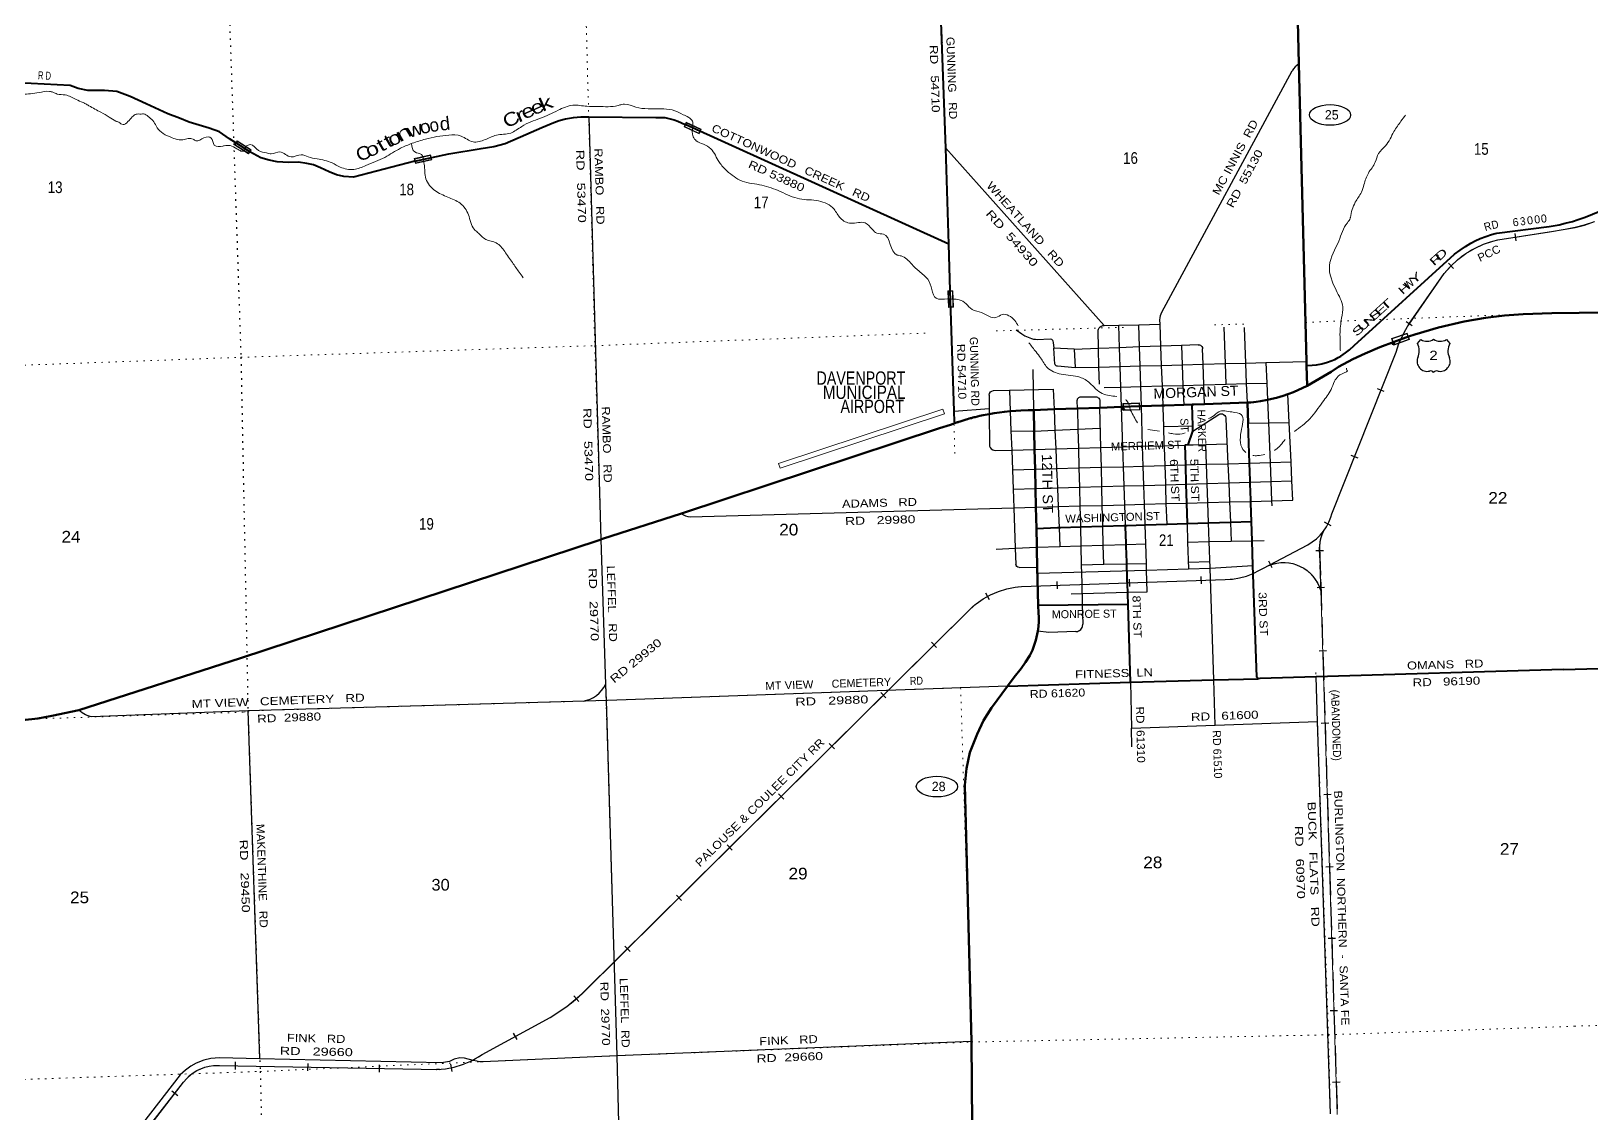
# Model space of a CAD drawing. Header units: feet. Extents: x 493183 to 745759, y 5472 to 195788.
# Drawn here: x 690068 to 713466, y 57038 to 73278 of the extents above; entities that cross this region are included whole.
import ezdxf
from ezdxf.enums import TextEntityAlignment as Align

# ---------------------------------------------------------------- set-up
doc = ezdxf.new("R2010")
doc.units = ezdxf.units.FT
doc.header["$LTSCALE"] = 70
doc.header["$PDMODE"] = 32
doc.header["$PDSIZE"] = 35
doc.linetypes.add('DOTTED', pattern=[1.5, 0.3, -1.2])
doc.linetypes.add('LONG_DASHED', pattern=[7.5, 6, -1.5])
for name, color, linetype, lineweight in [('16', 7, 'Continuous', 25), ('17', 7, 'Continuous', 25), ('20', 7, 'Continuous', 70), ('23', 7, 'Continuous', 70), ('26', 7, 'Continuous', 40), ('27', 7, 'Continuous', 13), ('29', 7, 'Continuous', 25), ('34', 7, 'Continuous', 25), ('36', 7, 'Continuous', 13), ('39', 7, 'Continuous', 13), ('57', 7, 'Continuous', 13), ('6', 7, 'DOTTED', 25), ('61', 7, 'Continuous', 13), ('63', 7, 'Continuous', 25), ('7', 7, 'DOTTED', 13)]:
    doc.layers.add(name, color=color, linetype=linetype, lineweight=lineweight)
for name, color, linetype in [('30', 7, 'Continuous'), ('41', 7, 'Continuous'), ('55', 7, 'Continuous')]:
    doc.layers.add(name, color=color, linetype=linetype)

msp = doc.modelspace()

# ---------------------------------------------------------------- linework, layer by layer
at = {"layer": '16'}
for p, q in [((710851.21, 68592.41), (710902.52, 68651.17)), ((711094.28, 68657.14), (711094, 68656.94)), ((711286.37, 68651.26), (711337.76, 68592.41))]:
    msp.add_line(p, q, dxfattribs=at)
for centre, radius, start, end in [((710658.23, 68481.78), 222.05, 332.97043, 29.75871), ((710993.6, 68808.83), 182.07, 239.97227, 303.45418), ((711195.38, 68808.33), 181.52, 236.33975, 300.08743), ((711195.37, 68808.83), 182.07, 236.54582, 236.59441), ((711530.73, 68481.78), 222.05, 150.24129, 207.02957), ((710997.42, 68326.88), 151.42, 159.09177, 283.81923), ((711191.54, 68326.88), 151.42, 256.18077, 20.90823)]:
    msp.add_arc(centre, radius, start, end, dxfattribs=at)
for centre, major_axis, start_param, end_param in [((711052.76, 68128.06), (-19.56, 51.67), 4.95877769, 6.28318531), ((711136.21, 68128.06), (19.56, 51.67), 0, 1.32637542)]:
    msp.add_ellipse(centre, major_axis=major_axis, ratio=0.929097, start_param=start_param, end_param=end_param, dxfattribs=at)
at = {"layer": '17'}
for centre in [(709541.07, 72022.13), (703647.34, 61946.69)]:
    msp.add_ellipse(centre, major_axis=(309.24, -1), ratio=0.500121, dxfattribs=at)
at = {"layer": '20'}
for points in [[(712869.05, 69049.34), (714499.52, 69066.8), (719859.58, 69270.2), (725123.58, 69506.1), (730439.6, 69752.14)], [(709199.5, 67960.64), (709558.51, 68170.03), (709667.16, 68241.04), (709881.56, 68356.97), (710068.43, 68445.37), (710285.73, 68539.56), (710717.14, 68697.34), (710811.94, 68730.13), (711168.31, 68834.47), (711553.65, 68922.87), (711872.7, 68977.93), (712156.64, 69012.71), (712439.13, 69034.45), (712869.05, 69049.34)], [(707497.45, 67678.76), (707474.05, 67677.9), (707658.82, 67684.63), (708302.1, 67706.23), (708354.33, 67709.94), (708396.7, 67714.65), (708431.83, 67717.55), (708499.92, 67727.33), (708602.55, 67746.77), (708669.86, 67761.38), (708740.12, 67779.5), (708838.63, 67808.84), (708907.18, 67831.11), (708991.91, 67864.63), (709067.6, 67897.6), (709121.56, 67921.87), (709199.5, 67960.64)], [(705098.03, 67595.83), (705403, 67606.25), (705753.33, 67618.3), (706091.6, 67629.94), (706415.7, 67641.55), (706688.9, 67651.31), (706713.05, 67652.17), (707012.8, 67662.88), (707037.69, 67663.77)], [(707037.69, 67663.77), (707062.8, 67664.54), (707347.28, 67673.3), (707474.05, 67677.9)], [(682046.82, 62725.32), (682673.07, 62729.66), (682698.07, 62735.36), (682723.07, 62736.11), (687979.67, 62893.58), (689534.66, 62933.14), (689938.53, 62943.56), (690167.83, 62969.63), (690376.28, 63006.12), (690783.81, 63092.95), (693207.3, 63874.08), (698584.47, 65645), (698609.47, 65652.91), (698634.47, 65661.02), (699818.62, 66045.11), (703685.51, 67321.3), (703848.87, 67375.19), (703888.9, 67388.84), (703913.85, 67397.35)], [(703913.85, 67397.35), (703938.9, 67405.89), (703946, 67408.38), (703953.69, 67411.11), (703963.9, 67414.5), (703973.82, 67417.74), (703994.43, 67424.6), (704011.93, 67430.27), (704028.09, 67435.33), (704043.21, 67439.94), (704057.47, 67444.34), (704069.89, 67448.18), (704085.31, 67452.79), (704104.89, 67458.56), (704132.42, 67466.17), (704152.85, 67471.88), (704167.06, 67475.78), (704187.55, 67481.19), (704206.11, 67485.94), (704221.99, 67490.09), (704291.73, 67506.6), (704339.81, 67517.09), (704431.12, 67535.5), (704505.72, 67548.25), (704588.09, 67560.51), (704659.92, 67569.35), (704747.67, 67578.36), (704831.23, 67585.31), (704904.77, 67588.74), (705015.36, 67592.44), (705098.03, 67595.83)]]:
    msp.add_lwpolyline(points, dxfattribs=at)
at = {"layer": '23'}
msp.add_line((709199.5, 67960.64), (709190.13, 68264.59), dxfattribs=at)
for points in [[(709190.13, 68264.59), (709188.16, 68325.03), (709073.55, 72787.1), (709036.84, 74274.28)], [(705138.55, 65820.48), (705131.31, 66138.97), (705124.94, 66416.29), (705118.34, 66707.47), (705111.53, 67005.31), (705105.23, 67280.37), (705098.03, 67595.83)], [(705164.95, 64664.7), (705152.04, 65238.82), (705145.63, 65513.41), (705145.5, 65519.04), (705144.48, 65563.41), (705138.55, 65820.48)], [(704704.95, 63451.51), (704807.72, 63587.28), (704910.03, 63719.54), (704977.72, 63810.87), (705039.11, 63911.65), (705080.04, 63993.53), (705105.22, 64067.53), (705130.8, 64144.69), (705160.15, 64280.18), (705170.54, 64349.38), (705174.48, 64421.03), (705173.69, 64486.38), (705169.76, 64554.87), (705164.95, 64664.7)], [(704174.21, 56866.67), (704166.23, 58124.03), (704064.73, 61968.57), (704093.06, 62217.36), (704140.29, 62456.7), (704250.47, 62733.83), (704347.28, 62940.11), (704463.77, 63127.49), (704704.95, 63451.51)]]:
    msp.add_lwpolyline(points, dxfattribs=at)
at = {"layer": '26'}
for p, q in [((703825.52, 70083.07), (699872.22, 71879.65)), ((703848.43, 69386.52), (703825.52, 70083.07)), ((707482.73, 67360.62), (707474.05, 67677.9)), ((707413.89, 67070.84), (707485.02, 67277.42)), ((707485.01, 67277.42), (707482.74, 67360.62)), ((707413.89, 67070.84), (707363.92, 67069.42)), ((707363.92, 67069.42), (707372.52, 66771.77)), ((707372.52, 66771.77), (707380.8, 66484.98)), ((707380.8, 66484.98), (707389.06, 66199.13)), ((707389.06, 66199.13), (707397.9, 65893.16)), ((707098.51, 65885.06), (707397.9, 65893.16)), ((706512.94, 64677.3), (705164.95, 64664.7))]:
    msp.add_line(p, q, dxfattribs=at)
for points in [[(703825.52, 70083.07), (703779.42, 71524.47), (703490.8, 79360.52), (703489.88, 79385.52), (703489.98, 79410.52), (703354.12, 84916.63), (693164.61, 84555.8), (693139.64, 84554.92)], [(712827.96, 70347.83), (712975.81, 70374.45), (713067.3, 70396.83), (713178.12, 70425.31), (713261.48, 70452.78), (713368.68, 70488.75), (713696.13, 70622.87), (713977.59, 70747.08), (714376.19, 70942.9), (716599.73, 72071.74), (717109.97, 72334.05), (718629, 73118.62), (722008.78, 74814.23)], [(693137.63, 71602.31), (693039.74, 71665.48), (692889.14, 71770.27), (692738.55, 71825.95), (692437.36, 71914.37), (692291, 71975.06), (692116.96, 72039.73), (691793.74, 72188.95), (691550.08, 72298.39), (691351.17, 72373), (691167.19, 72387.93), (690918.55, 72387.93), (690774.35, 72417.77), (690650.03, 72462.54), (689086.77, 72545.86)], [(695819.73, 71328.09), (696328.54, 71436.19), (696816.76, 71516.95), (697005.13, 71547.71), (697174.28, 71593.86), (697485.66, 71728.45), (697724, 71832.28), (697904.68, 71909.19), (697981.85, 71937.21), (698077.42, 71963.8), (698198.84, 71986.08), (698307.34, 71993.99), (698428.26, 71993.31), (699431.78, 71985.32), (699570.61, 71984.66), (699707.49, 71950.57), (699763.94, 71928.86), (699872.22, 71879.65)], [(695819.73, 71328.09), (694902.32, 71086.25), (694756.24, 71097.79), (694646.68, 71124.71), (694538.08, 71170.86), (694407.38, 71227.58), (694300.7, 71274.21), (694201.23, 71294.4), (694074.27, 71311.79), (693926.95, 71308.51), (693756.71, 71318.34), (693635.58, 71344.54), (693511.17, 71380.56), (693344.21, 71468.98), (693137.63, 71602.31)], [(709190.13, 68264.59), (709274.97, 68269.45), (709339.02, 68274.38), (709416.41, 68287.94), (709502.21, 68311.76), (709558.05, 68331.47), (709611.42, 68355.7), (709661.91, 68381.57), (709702.76, 68404.58), (709773.78, 68450.99), (709834.54, 68500.27), (709903.52, 68564.74), (711408.98, 69931.49), (711492.78, 69995.18), (711571.46, 70050.15), (711652.64, 70097.63), (711718.83, 70133.86), (711792.51, 70167.59), (711876.19, 70200.07), (711961.11, 70228.8), (712014.79, 70244.15), (712042.29, 70250.04), (712827.96, 70347.83)], [(703913.85, 67397.35), (703913.08, 67420.82), (703907.92, 67578.45), (703848.43, 69386.52)], [(708312.47, 67397.86), (708302.22, 67703.69), (708312.47, 67397.86)], [(708363.42, 65924.39), (708355.05, 66199.85), (708354.29, 66224.8), (708353.38, 66249.85), (708344.62, 66489.29), (708343.74, 66513.41), (708342.79, 66539.29), (708333.21, 66799.17), (708312.47, 67397.86)], [(705138.55, 65820.48), (705453.75, 65830.78), (705478.64, 65831.6), (705503.75, 65832.35), (705797.88, 65841.14), (706134.85, 65851.83), (706449.7, 65862.64), (706474.7, 65863.5)], [(706474.7, 65863.5), (706499.7, 65864.59), (706769.59, 65871.23), (707098.51, 65885.06)], [(706512.94, 64677.3), (706502.79, 64996.7), (706502, 65021.7), (706501.22, 65046.7), (706497.61, 65160.33), (706496.57, 65192.98), (706496.02, 65210.33), (706494.35, 65262.96), (706493.02, 65304.78), (706492.76, 65312.96), (706485.12, 65553.57), (706483.54, 65603.57), (706476.07, 65838.5), (706474.7, 65863.5)], [(707397.9, 65893.16), (707719.65, 65902.42), (708047.88, 65914.01), (708363.42, 65924.39)], [(708463.01, 63565.05), (708442.67, 63590.05), (708442.6, 63591.48), (708384.56, 65265.26), (708373.08, 65635.29), (708363.42, 65924.39)], [(704704.95, 63451.51), (706549.96, 63512.02), (706512.94, 64677.3)], [(713038.33, 63700.65), (714642.45, 63749.37), (720038.8, 63901.75)], [(713038.33, 63700.65), (709331.31, 63591.2), (708487.9, 63565.8), (708463.01, 63565.05)], [(706549.96, 63512.02), (707798.81, 63546.64), (708463.01, 63565.05)]]:
    msp.add_lwpolyline(points, dxfattribs=at)
at = {"layer": '29'}
for p, q in [((707017.27, 69064.42), (708972.47, 72686.09)), ((706155.69, 68861.12), (703779.42, 71524.47)), ((706069.98, 68518.92), (706063.27, 68795.16)), ((706155.69, 68861.12), (706374.63, 68867.15)), ((706684.83, 68541.14), (706674.22, 68875.39)), ((707972.84, 68291.84), (707953.68, 68837.28)), ((707313.83, 68563.86), (707005.76, 68552.73)), ((707565.54, 68572.96), (707313.83, 68563.87)), ((707313.83, 68563.86), (707324.71, 68274.15)), ((705703.83, 68506.21), (705398.48, 68521.11)), ((705416.28, 68283.38), (705398.48, 68521.11)), ((706385.92, 68530.34), (706069.98, 68518.92)), ((706395.35, 68248.78), (706385.92, 68530.34)), ((707005.76, 68552.73), (706684.83, 68541.14)), ((706693.86, 68256.93), (706684.83, 68541.14)), ((707637.81, 68282.7), (707629.73, 68512.85)), ((705098.03, 67595.83), (705088.23, 68202.46)), ((705453.44, 68258.57), (705718.09, 68232.34)), ((706076.78, 68240.08), (706395.35, 68248.78)), ((706082.99, 67984.35), (706076.78, 68240.08)), ((706395.35, 68248.78), (706693.86, 68256.93)), ((706405.72, 67939.2), (706395.35, 68248.78)), ((706693.85, 68256.93), (707016.06, 68265.73)), ((707016.07, 68265.73), (707324.71, 68274.15)), ((707324.71, 68274.16), (707637.81, 68282.71)), ((707324.71, 68274.16), (707336.32, 67965.28)), ((707637.81, 68282.7), (707972.84, 68291.84)), ((707648.66, 67974.03), (707637.81, 68282.71)), ((707972.84, 68291.84), (708279.79, 68300.23)), ((707983.67, 67983.42), (707972.84, 68291.84)), ((708291.37, 67992.04), (708279.79, 68300.23)), ((708579.34, 68308.4), (708592.07, 68000.47)), ((704736.53, 67894.1), (705390.06, 67909.58)), ((705390.06, 67909.58), (705402.99, 67606.47)), ((706152.76, 67932.12), (706405.72, 67939.21)), ((706405.72, 67939.2), (706703.67, 67947.55)), ((706415.7, 67641.55), (706405.72, 67939.21)), ((706703.67, 67947.55), (707027.17, 67956.62)), ((707027.17, 67956.62), (707336.32, 67965.28)), ((707336.31, 67965.28), (707347.28, 67673.3)), ((707336.32, 67965.28), (707648.66, 67974.03)), ((707648.66, 67974.03), (707983.67, 67983.42)), ((707658.82, 67684.63), (707648.66, 67974.03)), ((707983.67, 67983.42), (708291.36, 67992.04)), ((708302.1, 67706.23), (708291.36, 67992.04)), ((704429.42, 67817.41), (704430.62, 67618.24)), ((706106.1, 67033.62), (706091.6, 67629.77)), ((706435.76, 67043), (706415.75, 67640.17)), ((708602.59, 67745.91), (708616.8, 67402.1)), ((704431.12, 67535.5), (704433.88, 67075.62)), ((707485.01, 67277.42), (707876.14, 67529.85)), ((707981.08, 67461.39), (708010.06, 66789.95)), ((708312.47, 67397.86), (708616.8, 67402.1)), ((708616.8, 67402.09), (708641.35, 66807.95)), ((708956.89, 66816.96), (708928, 67406.43)), ((705105.23, 67280.37), (705416.36, 67293.2)), ((707047.15, 67349.42), (707482.73, 67360.62)), ((705111.53, 67005.31), (705428.27, 67014.33)), ((705428.27, 67014.33), (705440.97, 66716.68)), ((705768.17, 67024), (706106.1, 67033.62)), ((705768.17, 67024), (705775.65, 66726.22)), ((706106.1, 67033.62), (706435.76, 67043)), ((706113.34, 66735.86), (706106.1, 67033.62)), ((706435.76, 67043), (706732.13, 67051.44)), ((706445.73, 66745.33), (706435.76, 67043)), ((706732.13, 67051.44), (707056.98, 67060.69)), ((707056.98, 67060.68), (707363.92, 67069.42)), ((707413.89, 67070.84), (707490.6, 67073.03)), ((707490.6, 67073.03), (707680.13, 67078.42)), ((704778.73, 66697.79), (705118.31, 66707.47)), ((704778.73, 66697.79), (704789.03, 66406.06)), ((705118.34, 66707.47), (705440.97, 66716.68)), ((705440.98, 66716.68), (705775.66, 66726.22)), ((705440.98, 66716.68), (705453.37, 66426.29)), ((705775.65, 66726.22), (706113.34, 66735.86)), ((705775.66, 66726.22), (705782.93, 66436.32)), ((706113.35, 66735.86), (706445.73, 66745.34)), ((706120.38, 66446.59), (706113.35, 66735.86)), ((706445.73, 66745.33), (706741.57, 66753.77)), ((706455.4, 66456.79), (706445.73, 66745.34)), ((706741.57, 66753.77), (707070.3, 66763.15)), ((706750.72, 66465.79), (706741.57, 66753.77)), ((707070.3, 66763.15), (707372.52, 66771.77)), ((707372.52, 66771.77), (707690.13, 66780.83)), ((707690.13, 66780.82), (708010.06, 66789.95)), ((708010.06, 66789.95), (708333.21, 66799.17)), ((708010.06, 66789.95), (708022.38, 66504.51)), ((708333.21, 66799.17), (708641.35, 66807.95)), ((708641.35, 66807.96), (708956.9, 66816.96)), ((708641.35, 66807.96), (708653.1, 66523.71)), ((708970.8, 66533.39), (708956.9, 66816.96)), ((706120.38, 66446.6), (706455.4, 66456.79)), ((706455.4, 66456.8), (706750.71, 66465.79)), ((706464.85, 66174.5), (706455.4, 66456.8)), ((706750.71, 66465.78), (707078.71, 66475.77)), ((706759.71, 66182.35), (706750.71, 66465.78)), ((707699.75, 66494.69), (708022.38, 66504.51)), ((707709.4, 66207.67), (707699.75, 66494.69)), ((708022.38, 66504.51), (708343.71, 66514.3)), ((708022.38, 66504.51), (708034.83, 66216.34)), ((708653.1, 66523.72), (708970.8, 66533.39)), ((708985.1, 66241.67), (708970.8, 66533.39)), ((704789.02, 66406.06), (705124.79, 66416.29)), ((704789.02, 66406.06), (704798.77, 66130.09)), ((705453.76, 66417.26), (705465.26, 66147.87)), ((705782.94, 66436.32), (706120.38, 66446.59)), ((705782.94, 66436.32), (705789.96, 66156.52)), ((706127.22, 66165.5), (706120.38, 66446.6)), ((708034.83, 66216.34), (708047.88, 65914.01)), ((704798.77, 66130.09), (705131, 66138.96)), ((705131.31, 66138.97), (705465.26, 66147.87)), ((705465.25, 66147.87), (705789.96, 66156.52)), ((705465.25, 66147.87), (705478.76, 65831.6)), ((705789.97, 66156.52), (706127.22, 66165.5)), ((705789.97, 66156.52), (705797.88, 65841.14)), ((706127.23, 66165.5), (706464.85, 66174.5)), ((706134.85, 65851.83), (706127.23, 66165.5)), ((706475.06, 65870.17), (706464.86, 66174.5)), ((706470.43, 66174.65), (706759.71, 66182.35)), ((706759.72, 66182.36), (707085.36, 66191.04)), ((706769.59, 65871.23), (706759.72, 66182.36)), ((707085.36, 66191.04), (707389.06, 66199.13)), ((707389.06, 66199.13), (707709.39, 66207.67)), ((707719.65, 65902.42), (707709.39, 66207.67)), ((705478.75, 65831.6), (705490.82, 65548.92)), ((705797.88, 65841.14), (705804.98, 65558.29)), ((706141.74, 65568.34), (706134.85, 65851.83)), ((706778.61, 65587.34), (706769.59, 65871.23)), ((707397.88, 65893.76), (707405.95, 65614.58)), ((707729.09, 65621.5), (707719.68, 65901.56)), ((704534.37, 65505.75), (704821.62, 65521.12)), ((704821.61, 65521.11), (705145.05, 65538.41)), ((704821.61, 65521.11), (704830.79, 65276.96)), ((705145.05, 65538.6), (705490.82, 65548.91)), ((705490.82, 65548.92), (705804.98, 65558.29)), ((705804.99, 65558.29), (706141.74, 65568.34)), ((705804.99, 65558.29), (705812.1, 65274.96)), ((706141.74, 65568.34), (706484.33, 65578.57)), ((706148.72, 65281.57), (706141.74, 65568.34)), ((706484.33, 65578.56), (706778.6, 65587.34)), ((706787.94, 65293.44), (706778.6, 65587.34)), ((707405.95, 65614.58), (707729.09, 65621.5)), ((707405.95, 65614.58), (707417.58, 65212.04)), ((707729.09, 65621.5), (708060.19, 65628.59)), ((707742.55, 65221.04), (707729.09, 65621.5)), ((708373.08, 65635.29), (708552.85, 65639.14)), ((706495.47, 65288.01), (706787.94, 65293.44)), ((706791.1, 65193.79), (706787.93, 65293.44)), ((707416.4, 65313.89), (707739.07, 65321.97)), ((704878.95, 65235.34), (705152.04, 65238.82)), ((705154.12, 65146.15), (706791.09, 65193.79)), ((705812.09, 65275.34), (705818.9, 65004.23)), ((706791.1, 65193.79), (707417.58, 65212.04)), ((707417.58, 65212.03), (707742.53, 65221.49)), ((707798.81, 63546.64), (707742.53, 65221.49)), ((707742.55, 65221.04), (708384.56, 65265.26)), ((705662.03, 64839.79), (705823.1, 64844.01)), ((705818.9, 65004.23), (705827.27, 64670.89)), ((705823.09, 64844.01), (706505.68, 64861.86)), ((705827.27, 64670.89), (705834.5, 64383.24)), ((707821.59, 62868.91), (707798.81, 63546.64)), ((698686.82, 63238.51), (698850.09, 57909.67)), ((693318.51, 63083.64), (693490.33, 57860.35)), ((706569.87, 62542.43), (706564.08, 62824.31)), ((709548.44, 57035.21), (709354.6, 62922.13))]:
    msp.add_line(p, q, dxfattribs=at)
for points in [[(698428.26, 71993.31), (698609.47, 65652.91), (698680.22, 63480.13), (698686.92, 63236.6)], [(706993.55, 68884.18), (706992.04, 68947.57), (706995.2, 68979.18), (707001.52, 69011.32), (707007.84, 69037.67), (707017.27, 69064.42)], [(704835.39, 68797.84), (704918.77, 68736.27), (704966.17, 68709.93), (705016.73, 68686.74), (705063.08, 68669.88), (705097.84, 68660.4), (705126.28, 68656.18), (705151.56, 68654.07), (705343.27, 68661.45), (705363.28, 68656.18), (705378.03, 68642.48), (705386.46, 68628.78), (705391.72, 68608.76), (705398.48, 68521.11)], [(706063.27, 68795.16), (706068.51, 68810.57), (706079.57, 68827.43), (706092.74, 68841.13), (706111.17, 68853.25), (706123.29, 68858.52), (706136.45, 68861.16), (706155.69, 68861.12)], [(706374.63, 68867.14), (706674.22, 68875.39), (706993.55, 68884.18)], [(706684.83, 68541.14), (706385.92, 68530.34), (706374.63, 68867.14)], [(707016.07, 68265.73), (707005.76, 68552.73), (706993.55, 68884.18)], [(708279.79, 68300.22), (708259.94, 68828.52), (708259.79, 68832.54)], [(707565.54, 68572.96), (707585.35, 68571.87), (707597.72, 68568.18), (707611.15, 68558.69), (707620.89, 68547.1), (707627.48, 68531.82), (707629.73, 68512.85)], [(705703.83, 68506.21), (705718.09, 68232.34), (706076.77, 68240.09)], [(706076.77, 68240.08), (706069.98, 68518.92), (705703.86, 68505.69)], [(708279.79, 68300.22), (708579.34, 68308.4), (709188.16, 68325.03)], [(705416.28, 68283.38), (705420.95, 68273.11), (705430.43, 68265.21), (705442.02, 68260.47), (705453.44, 68258.57)], [(706713.05, 67652.17), (706703.67, 67947.55), (706693.85, 68256.93)], [(707037.69, 67663.77), (707027.17, 67956.62), (707016.06, 68265.73)], [(704429.42, 67817.41), (704435.56, 67844.18), (704450.3, 67866.31), (704470.32, 67880.01), (704495.19, 67888.38)], [(704495.19, 67888.38), (704736.53, 67894.1), (704747.58, 67580.8)], [(708291.37, 67992.04), (708592.07, 68000.47), (708602.55, 67746.77)], [(705753.21, 67620.06), (705750.67, 67738.79), (705752.77, 67752.49), (705756.46, 67763.55), (705764.89, 67774.09), (705774.9, 67783.58), (705785.43, 67789.9), (705795.96, 67793.06), (705824.93, 67794.11), (706039.29, 67791.48), (706055.09, 67786.74), (706065.1, 67780.41), (706074.58, 67770.93), (706083, 67758.28), (706088.8, 67745.64), (706090.38, 67733.52), (706091.6, 67629.77)], [(705753.21, 67620.06), (705761.06, 67307.41), (705768.17, 67024.01)], [(706741.58, 66753.77), (706732.13, 67051.44), (706713.07, 67651.59)], [(707098.51, 65885.06), (707085.36, 66191.04), (707079.29, 66450.77), (707078.71, 66475.73), (707077.98, 66500.77), (707070.3, 66763.15), (707058.1, 67035.68), (707056.98, 67060.65), (707056.13, 67085.68), (707047.15, 67349.42), (707038.55, 67635.53), (707037.69, 67663.77)], [(708616.8, 67402.09), (708928, 67406.43), (708907.18, 67831.11)], [(703907.92, 67578.45), (704430.62, 67618.24), (704431.11, 67536.71)], [(704747.67, 67578.36), (704758.03, 67284.73), (704768.23, 66995.54), (705111.46, 67005.31)], [(705403, 67606.25), (705416.36, 67293.2), (705761.06, 67307.41)], [(707876.14, 67529.85), (707895.84, 67538.54), (707908.48, 67540.64), (707928.5, 67537.48), (707946.4, 67529.05), (707963.26, 67514.3), (707974.84, 67496.38), (707980.11, 67478.47), (707981.08, 67461.39)], [(704758.03, 67284.73), (705087.66, 67279.64), (705105.2, 67280.36)], [(705416.36, 67293.2), (705428.27, 67014.32), (705768.17, 67024.01)], [(705761.06, 67307.41), (706090.47, 67320.98), (706097.7, 67320.98)], [(704433.88, 67075.62), (704437.41, 67052.2), (704444.52, 67032.71), (704461.11, 67012.16), (704483.49, 66997.93), (704502.72, 66991.08), (704520.94, 66988.5)], [(704520.94, 66988.5), (704768.23, 66995.54), (704778.74, 66697.79)], [(707690.13, 66780.82), (707680.13, 67078.42), (707998.4, 67087.48)], [(707078.71, 66475.78), (707380.8, 66484.98), (707699.75, 66494.69), (707690.13, 66780.83)], [(708343.71, 66514.29), (708653.11, 66523.71), (708665.11, 66233.14)], [(705124.94, 66416.29), (705453.37, 66426.29), (705782.93, 66436.32)], [(707709.4, 66207.67), (708034.83, 66216.34), (708354.29, 66224.86)], [(708354.29, 66224.85), (708665.11, 66233.14), (708668.24, 66157.33)], [(708665.11, 66233.14), (708985.1, 66241.67), (708985.02, 66243.68)], [(699947.15, 65992.06), (704798.74, 66130.08), (704821.62, 65521.12)], [(708048.04, 65910.02), (708060.19, 65628.59), (708367.86, 65635.18)], [(705812.09, 65275.34), (706148.72, 65281.57), (706493.55, 65287.96)], [(704878.95, 65235.34), (704859.53, 65239.05), (704843.73, 65249.59), (704835.3, 65261.18), (704830.79, 65276.96)], [(706507.76, 64861.91), (706801.39, 64869.59), (706791.09, 65193.79)], [(705727.96, 64272.46), (705756.05, 64275.57), (705771.99, 64281.45), (705787.2, 64289.42), (705803.83, 64302.93), (705816.96, 64316.78), (705824.59, 64331.32), (705830.81, 64348.3), (705834.5, 64383.24)], [(705727.96, 64272.46), (705323.89, 64259.45), (705160.15, 64280.18)], [(704704.95, 63451.51), (698710.21, 63239.34), (693318.51, 63083.64)], [(706549.96, 63512.02), (706564.08, 62824.31), (707821.59, 62868.91), (709354.6, 62922.13), (709331.31, 63591.2)], [(693318.51, 63083.64), (690975.03, 62994.77), (690953.28, 62998.2), (690923.86, 63006.67), (690884.39, 63021.79), (690830.59, 63052.93), (690783.81, 63092.95)], [(704166.23, 58124.03), (698850.09, 57909.67), (698878.69, 56701.81)], [(693490.33, 57860.35), (692892.1, 57875.28), (692763.52, 57865.19), (692657.64, 57842.49), (692541.67, 57797.1), (692463.52, 57751.7), (692380.32, 57693.7), (692302.17, 57620.56), (691409.68, 56471.46)], [(698850.09, 57909.67), (696846.91, 57818.88), (696795.97, 57819.68), (696748.65, 57825.3), (696696.51, 57835.73), (696564.95, 57874.25), (696493.96, 57876.65), (696410.54, 57857.39), (696341.15, 57823.7), (696218.02, 57802.83), (693490.33, 57860.35)]]:
    msp.add_lwpolyline(points, dxfattribs=at)
for centre, radius, start, end in [((709277.44, 72482), 366.96, 123.75243, 146.20843), ((699964.23, 66215.68), 224.27, 229.5125, 265.63131), ((698274.22, 63671.47), 448.17, 279.06288, 334.6967)]:
    msp.add_arc(centre, radius, start, end, dxfattribs=at)
at = {"layer": '34', "lineweight": 13}
for p, q in [((712058.73, 70148.8), (712825.14, 70268.01)), ((710725.49, 68883.98), (711254.5, 69643.27)), ((709568.48, 66035.65), (710531.96, 68463.64)), ((708534.4, 65219.27), (709209.48, 65572.88)), ((704915.69, 64945.58), (707971.03, 65053.21)), ((698341.55, 58850.6), (704139.51, 64604.33)), ((691556.89, 56484.13), (692353.52, 57513.35))]:
    msp.add_line(p, q, dxfattribs=at)
at = {"layer": '34'}
for p, q in [((712334.16, 70134.86), (712317.16, 70244.15)), ((711391.72, 69718.45), (711316.58, 69799.63)), ((710774.83, 68856.64), (710684.08, 68919.87)), ((710354.56, 67871.54), (710251.75, 67912.34)), ((709961.51, 66873.97), (709858.7, 66914.77)), ((709557.03, 65860.61), (709459.13, 65912.08)), ((708675.27, 65229.71), (708623.94, 65327.7)), ((706540.86, 64946.68), (706536.96, 65057.23)), ((707612.31, 64987.04), (707608.42, 65097.58)), ((704434.31, 64749.23), (704380.73, 64846)), ((705455.65, 64911.07), (705451.75, 65021.61)), ((703641.87, 64035.11), (703563.95, 64113.62)), ((702882.64, 63278), (702804.73, 63356.51)), ((702110.1, 62515.03), (702032.18, 62593.54)), ((701350.87, 61757.92), (701272.96, 61836.43)), ((700578.33, 60994.94), (700500.42, 61073.46)), ((699819.1, 60237.83), (699741.19, 60316.34)), ((699046.56, 59474.86), (698968.65, 59553.37)), ((698276.55, 58722.18), (698205.92, 58807.3)), ((697353.64, 58150.55), (697300.77, 58247.71)), ((693130.66, 57705.03), (693132.78, 57815.62)), ((694216.21, 57681.69), (694218.32, 57792.28)), ((695288.27, 57663.82), (695290.38, 57774.41)), ((696379.36, 57673.78), (696358.62, 57782.43)), ((692266.53, 57309.29), (692179.06, 57376.99))]:
    msp.add_line(p, q, dxfattribs=at)
for points in [[(710573.3, 68594.1), (710656.21, 68769.56), (710724.56, 68884.58), (711253.63, 69643.95), (711351.18, 69755.34), (711459.85, 69855.92), (711578.42, 69944.59), (711705.62, 70020.37), (711840.04, 70082.45), (711980.2, 70130.14), (712058.51, 70149.88), (712830.43, 70269.94)], [(712830.43, 70269.84), (713065.46, 70306.23), (713218, 70335.74), (713354.3, 70370.34), (713508.86, 70421.22)], [(691549.01, 56475.74), (692352.66, 57514.04), (692395.01, 57564.57), (692442.45, 57610.41), (692494.41, 57651.05), (692550.34, 57686.04), (692609.61, 57714.98), (692671.59, 57737.58), (692735.59, 57753.57), (692800.9, 57762.79), (692866.81, 57765.12), (692891.64, 57764.21), (696189.38, 57701.22), (696146.56, 57700.83), (696148.5, 57702), (696280.01, 57713.06), (696409.6, 57737.8), (696535.9, 57775.95), (696657.52, 57827.09), (696773.13, 57890.67), (696827.91, 57926.65), (697849.1, 58482.3), (697849.1, 58482.24), (698096.63, 58647.23), (698325.07, 58836.8), (698340.79, 58851.39), (704138.76, 64605.14), (704235.67, 64689.31), (704340.88, 64762.89), (704453.19, 64825.08), (704571.39, 64875.19), (704694.18, 64912.67), (704820.21, 64937.1), (704915.62, 64946.68), (707970.98, 65054.31), (708078.66, 65059.71), (708185.13, 65076.32), (708289.28, 65103.97), (708389.97, 65142.35), (708486.11, 65191.06), (708533.86, 65220.23), (709208.93, 65573.83), (709275.36, 65615.78), (709337.04, 65664.43), (709393.3, 65719.27), (709443.52, 65779.68), (709487.14, 65845), (709523.7, 65914.54), (709552.8, 65987.52), (709567.44, 66036.01), (710530.93, 68464.02), (710572.49, 68592.44)]]:
    msp.add_lwpolyline(points, dxfattribs=at)
at = {"layer": '34', "lineweight": 13}
for points in [[(712831.45, 70269.68), (713065.27, 70307.31), (713217.76, 70336.81), (713353.99, 70371.4), (713508.51, 70422.26)], [(696828.48, 57925.71), (697850.2, 58481.65), (697854.22, 58481.8)], [(692891.61, 57763.11), (696148.57, 57700.9), (696146.56, 57700.83)]]:
    msp.add_lwpolyline(points, dxfattribs=at)
for centre, radius, start, end in [((712365.08, 68768.96), 1413.44, 102.51783, 141.78819), ((712047.41, 68020.63), 1578.87, 146.85127, 163.70482), ((708842.04, 66228.56), 751.61, 299.26589, 345.12811), ((707973.41, 66083.81), 1030.6, 269.86781, 302.9792), ((704990.34, 63722.43), 1225.42, 93.49271, 133.97298), ((696402.45, 60921.34), 2836.91, 300.68546, 313.11961), ((696108.77, 58961.83), 1261.56, 271.80795, 304.78464), ((692856.15, 57134.99), 629.12, 86.76876, 143.02896)]:
    msp.add_arc(centre, radius, start, end, dxfattribs=at)
at = {"layer": '36'}
for p, q in [((701272.96, 66795.63), (703736.18, 67607.78)), ((701296.44, 66724.4), (703759.66, 67536.55)), ((703759.66, 67536.55), (703736.18, 67607.78)), ((701296.44, 66724.4), (701272.96, 66795.63))]:
    msp.add_line(p, q, dxfattribs=at)
at = {"layer": '39'}
msp.add_line((706811.52, 67301.39), (706982.95, 67276.04), dxfattribs=at)
for points in [[(689933.13, 72330.38), (690059.53, 72341.13), (690185.7, 72357.92), (690342.02, 72375.82), (690394.89, 72361.67), (690456.24, 72335.74), (690579.53, 72322.19), (690741.11, 72253.63), (690845.43, 72209.15), (690884.38, 72190.44), (690933.83, 72160.04), (691114.63, 72061.97), (691236.09, 71989.91), (691337, 71929.17), (691379.89, 71912.63), (691445.64, 71876.79), (691518.42, 71921.82), (691584.19, 71992.78), (691641.04, 72033.19), (691717.42, 72036.03), (691751.51, 72039.32), (691821.51, 71997.58), (691892.19, 71937.74), (691941.52, 71856.95), (692021.61, 71761.18), (692140.75, 71697.09), (692228.62, 71662.07), (692343.86, 71648.22), (692423.66, 71667.31), (692494.46, 71657.85), (692537.57, 71635.28), (692658.74, 71678.07), (692767.51, 71676.08), (692813.72, 71570.98), (692943.11, 71555.65), (692963.06, 71560.42), (693051.58, 71561.7), (693149.94, 71514.97), (693196.56, 71488.48), (693199.32, 71486.58), (693249.87, 71480.4), (693288.33, 71551.61)], [(693595.08, 71452.94), (693666.53, 71440.44), (693795.85, 71466.46), (693965.7, 71392.16), (694116.27, 71424.19), (694221.81, 71393.34), (694354.94, 71364.1), (694578.94, 71302.12), (694702.03, 71240.2), (694904.69, 71203.4), (695085.63, 71262.53), (695368.82, 71385.93), (695605.25, 71521.69), (695779.55, 71596.69), (695978.51, 71658.51), (696328.43, 71719.89), (696512.17, 71704.56), (696692.52, 71618.57), (696872.43, 71651.46), (697043.02, 71718.27), (697257.18, 71750.42), (697422.53, 71849.27), (697701.7, 71972.52), (697966.95, 72091.21), (698189.49, 72168.01), (698399.44, 72151.64), (698566.56, 72149.79), (698866.52, 72162.55), (698925.74, 72179.28), (698965.86, 72182.79), (699134.58, 72138.68), (699316.61, 72115.23), (699552.15, 72113.91), (699716.24, 72085.76), (699841.26, 72025.92), (699981.79, 71928.37), (699988.03, 71863.9)], [(699988.03, 71863.9), (699994.66, 71693.06), (700039.14, 71634.26), (700147.78, 71581.87), (700257.03, 71513.39), (700385.41, 71310.59), (700498.86, 71183.82), (700726, 71031.04), (701024.26, 70967.57), (701299.53, 70873.02), (701589.48, 70762.89), (701872.39, 70733.11), (702104.5, 70608.74), (702202.25, 70471.31), (702357.95, 70398.5), (702571.16, 70402.41), (702679.53, 70303.66), (702748.05, 70247.76), (702847.22, 70233.32), (703050.18, 69920.44), (703109.08, 69906.51), (703270.69, 69783.54), (703379.29, 69678.75), (703510.68, 69556.68), (703570.84, 69401.73), (703636.13, 69271.15), (703805.49, 69263.34), (703889, 69258.57)], [(709695.95, 68481.57), (709693.18, 68502.97), (709694.25, 68581.61), (709690.66, 68730.6), (709715.69, 68975.39), (709731.52, 69143.24), (709633.63, 69391.51), (709533.14, 69762.62), (709672.29, 70130.55), (709800.85, 70405.38), (709844.58, 70473.51), (709846.21, 70483.65), (709920.16, 70712.11), (710011.11, 70862.61), (710049.16, 70974.87), (710117.03, 71150.71), (710219.6, 71313.73), (710269.03, 71444.55), (710371.47, 71557.19), (710500.21, 71773.58), (710605.09, 71928.63), (710672.11, 72019.8)], [(693288.33, 71551.61), (693351.54, 71578.49), (693476.99, 71488.85), (693595.08, 71452.94)], [(695770.85, 71593.63), (695818.64, 71467.15), (695920.8, 71426.62), (695953.89, 71317.67)], [(695953.02, 71321.79), (695960.33, 71285), (695986.81, 71062.29), (696122.18, 70887.97), (696313.03, 70790.27), (696499.72, 70696.45), (696622.87, 70525.7), (696709.57, 70307.25), (696761.64, 70260.82), (696884.38, 70154.54), (697041.34, 70101.94), (697166.93, 69973.61), (697281.81, 69808.6), (697383.88, 69663.26), (697443.34, 69580.83)], [(703889, 69258.57), (703983.12, 69249.8), (704084.03, 69189.06), (704173.78, 69103.73), (704318.38, 69058.73), (704433.43, 68996.5), (704532.52, 68984.07), (704625.48, 69027.83), (704814.02, 68938.11), (704867.37, 68860.02)], [(705027.16, 68603.32), (705133.66, 68466.34), (705201.38, 68378.17), (705301.36, 68234.77), (705508.45, 68133.65), (705791.96, 68087.77), (705940.15, 68000.58), (706025.89, 67915.1), (706127.25, 67842.29), (706342.69, 67800.44)], [(709009.55, 67274.37), (709237.06, 67464.25), (709430.91, 67715.31), (709556.69, 67903.38), (709608.43, 68026.22), (709633.13, 68065.43), (709720.93, 68139.24), (709799.44, 68192.54), (709793.33, 68194.33), (709788.91, 68225.36)], [(706479.46, 67751.11), (706493.55, 67734.42), (706549.68, 67589.58)], [(706549.68, 67589.58), (706652.92, 67404.38), (706653.45, 67403.44)], [(707717.21, 67467.15), (707778.61, 67496.64), (707871.86, 67570.63), (708069.87, 67565.92), (708211.06, 67526.84), (708208.33, 67272.35), (708257.57, 66976.82), (708279.11, 66956.81)], [(707118.37, 67252.52), (707190.5, 67238.97), (707324.75, 67239.52), (707367.22, 67252.3)], [(708706.81, 66987.28), (708721.21, 66997.66), (708869.08, 67153.23)], [(708383.12, 66911.66), (708454.75, 66911.17), (708564.8, 66926.68)]]:
    msp.add_spline(points, degree=3, dxfattribs=at)
at = {"layer": '55'}
for p in [(710491.13, 68591.46), (706439.94, 67612.95)]:
    msp.add_point(p, dxfattribs=at)
at = {"layer": '57'}
for p, q in [((710464.37, 68666.85), (710699.97, 68750.48)), ((710499.5, 68567.9), (710464.37, 68666.85)), ((710499.5, 68567.9), (710735.09, 68651.53)), ((710699.97, 68750.48), (710735.09, 68651.53)), ((706437.12, 67692.9), (706686.96, 67701.71)), ((706440.82, 67587.97), (706437.12, 67692.9)), ((706686.96, 67701.71), (706690.66, 67596.78)), ((706440.82, 67587.97), (706690.66, 67596.78))]:
    msp.add_line(p, q, dxfattribs=at)
for points in [[(710695.1, 68740.27), (710474.58, 68661.98), (710504.36, 68578.1), (710724.88, 68656.39)], [(706679.24, 67693.43), (706445.39, 67685.18), (706448.53, 67596.24), (706682.38, 67604.49)]]:
    msp.add_lwpolyline(points, close=True, dxfattribs=at)
at = {"layer": '6'}
msp.add_lwpolyline([(692078.44, 102399.15), (692140.93, 100561.64), (692351.82, 95305.14), (692520.08, 89950.27), (692672.34, 84538.37), (692847.09, 79008.33), (693033.95, 73694.49), (693212.54, 68386.38), (693318.51, 63083.64), (693500.91, 57672.85), (693531.14, 56536.65)], dxfattribs=at)
at = {"layer": '61'}
for p, q in [((699856.33, 71843.22), (699887.33, 71911.51)), ((700083.98, 71739.89), (699856.33, 71843.22)), ((693116.81, 71571.93), (693157.28, 71635.08)), ((693327.31, 71437.05), (693116.81, 71571.93)), ((695829.09, 71293.61), (695812.41, 71366.73)), ((696072.83, 71349.22), (695829.09, 71293.61)), ((703811.48, 69383.54), (703886.44, 69385.97)), ((703819.56, 69133.67), (703811.48, 69383.54))]:
    msp.add_line(p, q, dxfattribs=at)
for points in [[(699866.92, 71847.19), (699891.3, 71900.91), (700104.38, 71804.21), (700080, 71750.48)], [(693127.85, 71574.34), (693159.69, 71624.03), (693356.72, 71497.78), (693324.89, 71448.1)], [(695821.98, 71360.71), (696050.12, 71412.76), (696063.25, 71355.23), (695835.1, 71303.18)], [(703827.29, 69141.92), (703819.73, 69375.8), (703878.7, 69377.71), (703886.27, 69143.83)]]:
    msp.add_lwpolyline(points, close=True, dxfattribs=at)
for points in [[(699887.33, 71911.51), (700114.98, 71808.19), (700083.98, 71739.89)], [(693157.28, 71635.08), (693367.77, 71500.2), (693327.31, 71437.05)], [(695812.41, 71366.73), (696056.14, 71422.34), (696072.83, 71349.22)], [(703886.44, 69385.97), (703894.53, 69136.1), (703819.56, 69133.67)]]:
    msp.add_lwpolyline(points, dxfattribs=at)
at = {"layer": '63', "lineweight": 13}
msp.add_line((709385.19, 65537.18), (709650.25, 57026.26), dxfattribs=at)
at = {"layer": '63'}
for p, q in [((709441.22, 65485.01), (709330.66, 65481.56)), ((709347.85, 64933.78), (709458.4, 64937.22)), ((709489.71, 63983.63), (709379.15, 63980.18)), ((709520.9, 62898.28), (709410.34, 62894.84)), ((709556.89, 61826.67), (709446.33, 61823.23)), ((709588.08, 60741.33), (709477.52, 60737.89)), ((709624.06, 59669.72), (709513.5, 59666.28)), ((709655.25, 58584.37), (709544.69, 58580.93)), ((709691.24, 57512.77), (709580.68, 57509.32))]:
    msp.add_line(p, q, dxfattribs=at)
at = {"layer": '63', "linetype": 'LONG_DASHED'}
msp.add_lwpolyline([(708625.69, 65265.1), (708682.76, 65284.96), (708741.53, 65298.74), (708801.43, 65306.29), (708861.78, 65307.54), (708921.93, 65302.48), (708981.23, 65291.16), (709039.02, 65273.7), (709094.66, 65250.3), (709147.56, 65221.2), (709197.11, 65186.74), (709242.81, 65147.29), (709284.13, 65103.28), (709320.62, 65055.18), (709351.88, 65003.54), (709377.57, 64948.91), (709397.42, 64891.89), (709407.6, 64852.99), (709385.19, 65537.18), (709466.36, 62895.49), (709533.54, 60738.53), (709600.71, 58581.58), (709648.77, 57038.39)], dxfattribs=at)
msp.add_arc((709852.11, 65551.71), 467.14, 151.24241, 181.78297, dxfattribs=at)
at = {"layer": '63', "lineweight": 13}
msp.add_arc((708843.56, 64731.11), 577.82, 13.16283, 112.18946, dxfattribs=at)
at = {"layer": '7'}
for p, q in [((710282.8, 68951.94), (712869.05, 69049.32)), ((704536.12, 68783.04), (706504.9, 68837)), ((707808.92, 68872.74), (708249.31, 68884.81)), ((709173.55, 68910.17), (709959.16, 68939.75)), ((703468.08, 68749.5), (703473.74, 68749.72)), ((706563.76, 63507.34), (706567.19, 63507.44))]:
    msp.add_line(p, q, dxfattribs=at)
for points in [[(702744.79, 102729.89), (702818.68, 100903.12), (703077.66, 95580.2), (703226.71, 90254.87), (703354.12, 84916.63), (703490.46, 79391.23), (703697.71, 74070.07), (703848.36, 69383.04)], [(708176.29, 101112.38), (708323.04, 95740.58), (708508.48, 90419.52), (708692.21, 85072.4), (708855.5, 79580.25), (709032.01, 74274.08), (709170.43, 68910.05), (709170.57, 68905.36)], [(697478.53, 100893.06), (697484.09, 100743.8), (697692.53, 95444.87), (697890.18, 90111.26), (698034.92, 84739.39), (698212.87, 79177.22), (698377.1, 73876.65), (698377.1, 73876.65), (698517.75, 68561.08), (698686.82, 63238.51), (698850.09, 57909.67), (698679.68, 63474.12)], [(712869.05, 69049.32), (714499.52, 69066.8), (719859.58, 69270.2), (725123.58, 69506.1), (730439.6, 69752.14), (735747.26, 70005.92), (741142.81, 70178.44), (743847.01, 70212.68)], [(703856.48, 69130.52), (703868.72, 68749.58), (703916.49, 66863.65)], [(681885.3, 68060.92), (682573.58, 68051.59), (687869.83, 68192.14), (693212.54, 68386.38), (698517.75, 68561.08), (703477.39, 68749.86)], [(744024.78, 64829.67), (741281.63, 64709.5), (735926.95, 64625.37), (730586.22, 64545.83), (725269.76, 64106.06), (720038.8, 63901.75), (714642.45, 63749.37), (713038.33, 63700.64)], [(709254.74, 63588.88), (709331.31, 63591.2), (713038.33, 63700.64)], [(709329.33, 63656.5), (709331.31, 63591.2), (709518.17, 58222.92), (709548.21, 57035.21)], [(682046.82, 62725.32), (682698.2, 62729.83), (687979.67, 62893.58), (693256.94, 63062.41), (693318.51, 63083.64), (698686.82, 63238.51), (703999.03, 63429.61)], [(704003.24, 63439.37), (704003.48, 63429.77), (704166.23, 58115.03), (704174.18, 56866.66)], [(713207.61, 58351.78), (714820.55, 58409.12), (720142.83, 58598.9), (725460.77, 58796.59), (730790.38, 59004.83), (736131.18, 59185.27), (736149.38, 59185.95)], [(682211.83, 57274.51), (682993.41, 57315.16), (688175.76, 57493.37), (693500.91, 57672.85), (698850.09, 57909.67), (704166.23, 58115.03), (709518.17, 58222.92), (713207.61, 58351.78)]]:
    msp.add_lwpolyline(points, dxfattribs=at)

# ---------------------------------------------------------------- texts
at = {"layer": '16', "width": 1.2}
msp.add_text(' 2 ', height=140, dxfattribs=at).set_placement((711093.14, 68345.37), align=Align.CENTER)
at = {"layer": '16', "width": 1.05}
msp.add_text('MORGAN ST', height=150, rotation=2.045, dxfattribs=at).set_placement((706896.88, 67767.21))
at = {"layer": '17'}
for s, p in [('25', (709567.12, 71953.82)), ('28', (703673.39, 61878.38))]:
    msp.add_text(s, height=140, dxfattribs=at).set_placement(p, align=Align.CENTER)
at = {"layer": '17', "width": 1.1}
msp.add_text('12TH ST', height=150, rotation=271.31, dxfattribs=at).set_placement((705219.66, 66931.72))
at = {"layer": '27'}
for s, rotation, width, p in [('RD   54710', 271.841, 1.25, (703539.74, 73070.49)), ('GUNNING   RD', 272.109, 1.1, (703788.09, 73190.77)), ('COTTONWOOD   CREEK   RD', 335.561, 1.15, (700257.4, 71780.79)), ('RD 53880', 335.561, 1.25, (700807.24, 71238.23)), ('RD 54710', 271.451, 1.15, (703948.89, 68587.12)), ('HARKER', 271.567, 0.95, (707551.58, 67600.8)), ('MERRIEM ST', 1.631, 1.05, (706257.64, 66986.85)), ('5TH ST', 271.654, 1.15, (707444.29, 66860.52)), ('WASHINGTON ST', 1.712, 1.05, (705573.8, 65904.47)), ('3RD ST', 271.986, 1.15, (708468.61, 64861.23)), ('8TH ST', 271.82, 1.15, (706578.74, 64810.71)), ('FITNESS  LN', 1.735, 1.2, (705720.25, 63568.06)), ('OMANS   RD', 1.691, 1.2, (710697.83, 63701.58)), ('RD 61620', 1.735, 1.15, (705041.29, 63273.88)), ('RD   96190', 1.691, 1.25, (710780.1, 63447.69))]:
    msp.add_text(s, height=120, rotation=rotation, dxfattribs=dict(at, width=width)).set_placement(p)
for s, rotation, width, p in [('R', 356.949, 0.7, (690208.08, 72556.2)), ('D', 356.949, 0.7, (690321.31, 72550.16)), ('D', 13.692, 0.9, (712028.18, 70319.13)), ('3', 7.095, 0.9, (712438.57, 70368.32)), ('R', 16.213, 0.95, (711921.73, 70293.98)), ('D', 42.235, 1.6, (711246.96, 69884.39)), ('R', 42.235, 1.6, (711167.15, 69812.34)), ('H', 42.235, 1.5, (710694.06, 69376.68)), ('Y', 42.235, 1.75, (710861.38, 69531.78)), ('T', 42.235, 1.95, (710421.48, 69129.52)), ('N', 42.235, 1.6, (710172.43, 68903.41)), ('S', 42.235, 1.7, (710256.03, 68979.31)), ('E', 42.235, 1.7, (710339.98, 69055.52)), ('S', 42.235, 1.7, (710002.78, 68749.39)), ('U', 42.235, 1.6, (710087.42, 68826.25))]:
    msp.add_text(s, height=120, rotation=rotation, dxfattribs=dict(at, width=width)).set_placement(p, align=Align.CENTER)
for s, rotation, p in [('6', 7.095, (712331.44, 70354.73)), ('0', 7.095, (712546.48, 70382.28)), ('0', 7.095, (712654.45, 70396.75)), ('0', 7.095, (712754.12, 70409.14)), ('W', 42.235, (710762.59, 69438.71))]:
    msp.add_text(s, height=120, rotation=rotation, dxfattribs=at).set_placement(p, align=Align.CENTER)
for s, rotation, p in [('GUNNING RD', 271.451, (704139.79, 68690.76)), ('ST', 271.567, (707296.17, 67470.62)), ('MONROE ST', 0.712, (705371.1, 64470.51))]:
    msp.add_text(s, height=120, rotation=rotation, dxfattribs=at).set_placement(p)
at = {"layer": '30'}
for s, rotation, width, p in [('MC INNIS  RD', 61.637, 1.2, (707875.34, 70808)), ('RD   53470', 271.637, 1.35, (698238.08, 71498.45)), ('RAMBO   RD', 271.637, 1.2, (698512.02, 71520.44)), ('RD  55130', 61.637, 1.25, (708085.93, 70616.98)), ('WHEATLAND   RD', 311.74, 1.2, (704381.26, 70955.07)), ('RD  54930', 311.74, 1.4, (704371.19, 70533.22)), ('RAMBO   RD', 271.637, 1.2, (698622.49, 67647.72)), ('RD   53470', 271.637, 1.35, (698344.14, 67624.14)), ('6TH ST', 272.563, 1.15, (707138.31, 66856.09)), ('ADAMS   RD', 1.63, 1.2, (702226.31, 66126.93)), ('RD   29980', 1.63, 1.3, (702271.53, 65868.98)), ('RD   29770', 271.865, 1.35, (698423.93, 65222.82)), ('LEFFEL   RD', 271.865, 1.2, (698697.56, 65260.53)), ('RD 29930', 39.391, 1.3, (698807.95, 63490.83)), ('MT VIEW', 2.027, 1.05, (701076.52, 63397.04)), ('RD', 2.027, 0.85, (703243.97, 63470.96)), ('MT VIEW   CEMETERY   RD', 2.172, 1.25, (692475.76, 63124.8)), ('RD   29880', 2.027, 1.35, (701525.6, 63157.1)), ('RD  29880', 2.172, 1.25, (693457.97, 62903.64)), ('RD  61310', 271.176, 1.1, (706632.78, 63146.52)), ('RD   61600', 2.031, 1.25, (707457.03, 62931.35)), ('BUCK   FLATS   RD', 271.886, 1.3, (709204.13, 61718.23)), ('MAKENTHINE   RD', 271.884, 1.1, (693444.42, 61385.23)), ('RD   60970', 271.886, 1.35, (709012.86, 61356.82)), ('RD   29450', 271.884, 1.35, (693192.19, 61149.06)), ('RD  29770', 271.755, 1.25, (698599.72, 59017.78)), ('LEFFEL  RD', 271.755, 1.15, (698890.79, 59073.01)), ('RD   29660', 358.792, 1.35, (693793.22, 57923.98)), ('FINK   RD', 358.792, 1.2, (693900.94, 58118.51)), ('FINK   RD', 2.309, 1.2, (700986.7, 58065.88)), ('RD  29660', 2.309, 1.3, (700945.11, 57806.09))]:
    msp.add_text(s, height=120, rotation=rotation, dxfattribs=dict(at, width=width)).set_placement(p)
for s, rotation, p in [('CEMETERY', 2.027, (702071.25, 63428.34)), ('RD 61510', 271.925, (707781.11, 62789.79))]:
    msp.add_text(s, height=120, rotation=rotation, dxfattribs=at).set_placement(p)
at = {"layer": '34'}
for s, rotation, width, p in [('PCC', 25.785, 1.05, (711789.76, 69815.72)), ('PALOUSE & COULEE CITY RR', 44.781, 1.15, (700095.57, 60733.67))]:
    msp.add_text(s, height=120, rotation=rotation, dxfattribs=dict(at, width=width)).set_placement(p)
at = {"layer": '36'}
for s, width, p in [('DAVENPORT', 0.8, (701842.1, 67975.22)), ('MUNICIPAL', 0.85, (701937.63, 67761.54)), ('AIRPORT', 0.8, (702201.54, 67550.15))]:
    msp.add_text(s, height=200, dxfattribs=dict(at, width=width)).set_placement(p)
at = {"layer": '41'}
for s, rotation, width, p in [('C', 27.714, 1.25, (697307.71, 71871.38)), ('r', 23.802, 1.45, (697436.97, 71929.95)), ('e', 23.84, 1.3, (697550.33, 71989.64)), ('e', 24.118, 1.3, (697691.33, 72050.76)), ('k', 23.492, 1.45, (697823.46, 72105.66)), ('w', 17.43, 1.2, (695848.9, 71709.83)), ('o', 15.902, 1.1, (695997.45, 71750.01)), ('o', 9.876, 0.95, (696125.3, 71773.3)), ('d', 6.684, 1.05, (696281.19, 71793.76)), ('t', 29.885, 1.4, (695362.58, 71486.09)), ('t', 29.885, 1.4, (695469.81, 71547.12)), ('o', 24.572, 1.3, (695552.23, 71582.83)), ('n', 30.245, 1.6, (695698.14, 71665.58)), ('C', 22.525, 1.15, (695087.75, 71358.04)), ('o', 24.572, 1.3, (695218.39, 71419.24))]:
    msp.add_text(s, height=200, rotation=rotation, dxfattribs=dict(at, width=width)).set_placement(p, align=Align.CENTER)
at = {"layer": '63'}
for s, rotation, width, p in [('(ABANDONED)', 271.76, 0.95, (709556, 63398.38)), ('BURLINGTON  NORTHERN  -  SANTA FE', 271.784, 1.15, (709602.4, 61886.26))]:
    msp.add_text(s, height=120, rotation=rotation, dxfattribs=dict(at, width=width)).set_placement(p)
at = {"layer": '7'}
for s, width, p in [('15', 0.85, (711698.59, 71424.06)), ('16', 0.85, (706439.4, 71288.53)), ('13', 0.85, (690316.7, 70849.96)), ('18', 0.85, (695586.16, 70816.84)), ('17', 0.85, (700901.85, 70623.3)), ('22', 1.1, (711914.53, 66190.26)), ('24', 1.1, (690522.74, 65607.97)), ('19', 0.85, (695883.59, 65800.5)), ('20', 1.1, (701282.95, 65714.09)), ('21', 0.85, (706976.17, 65555.09)), ('27', 1.1, (712087.6, 60923.45)), ('28', 1.1, (706741.39, 60722.19)), ('29', 1.1, (701422.44, 60554.09)), ('25', 1.1, (690650.01, 60197.48)), ('30', 1.05, (696069.4, 60386.43))]:
    msp.add_text(s, height=175, dxfattribs=dict(at, width=width)).set_placement(p)

doc.saveas('drawing.dxf')
